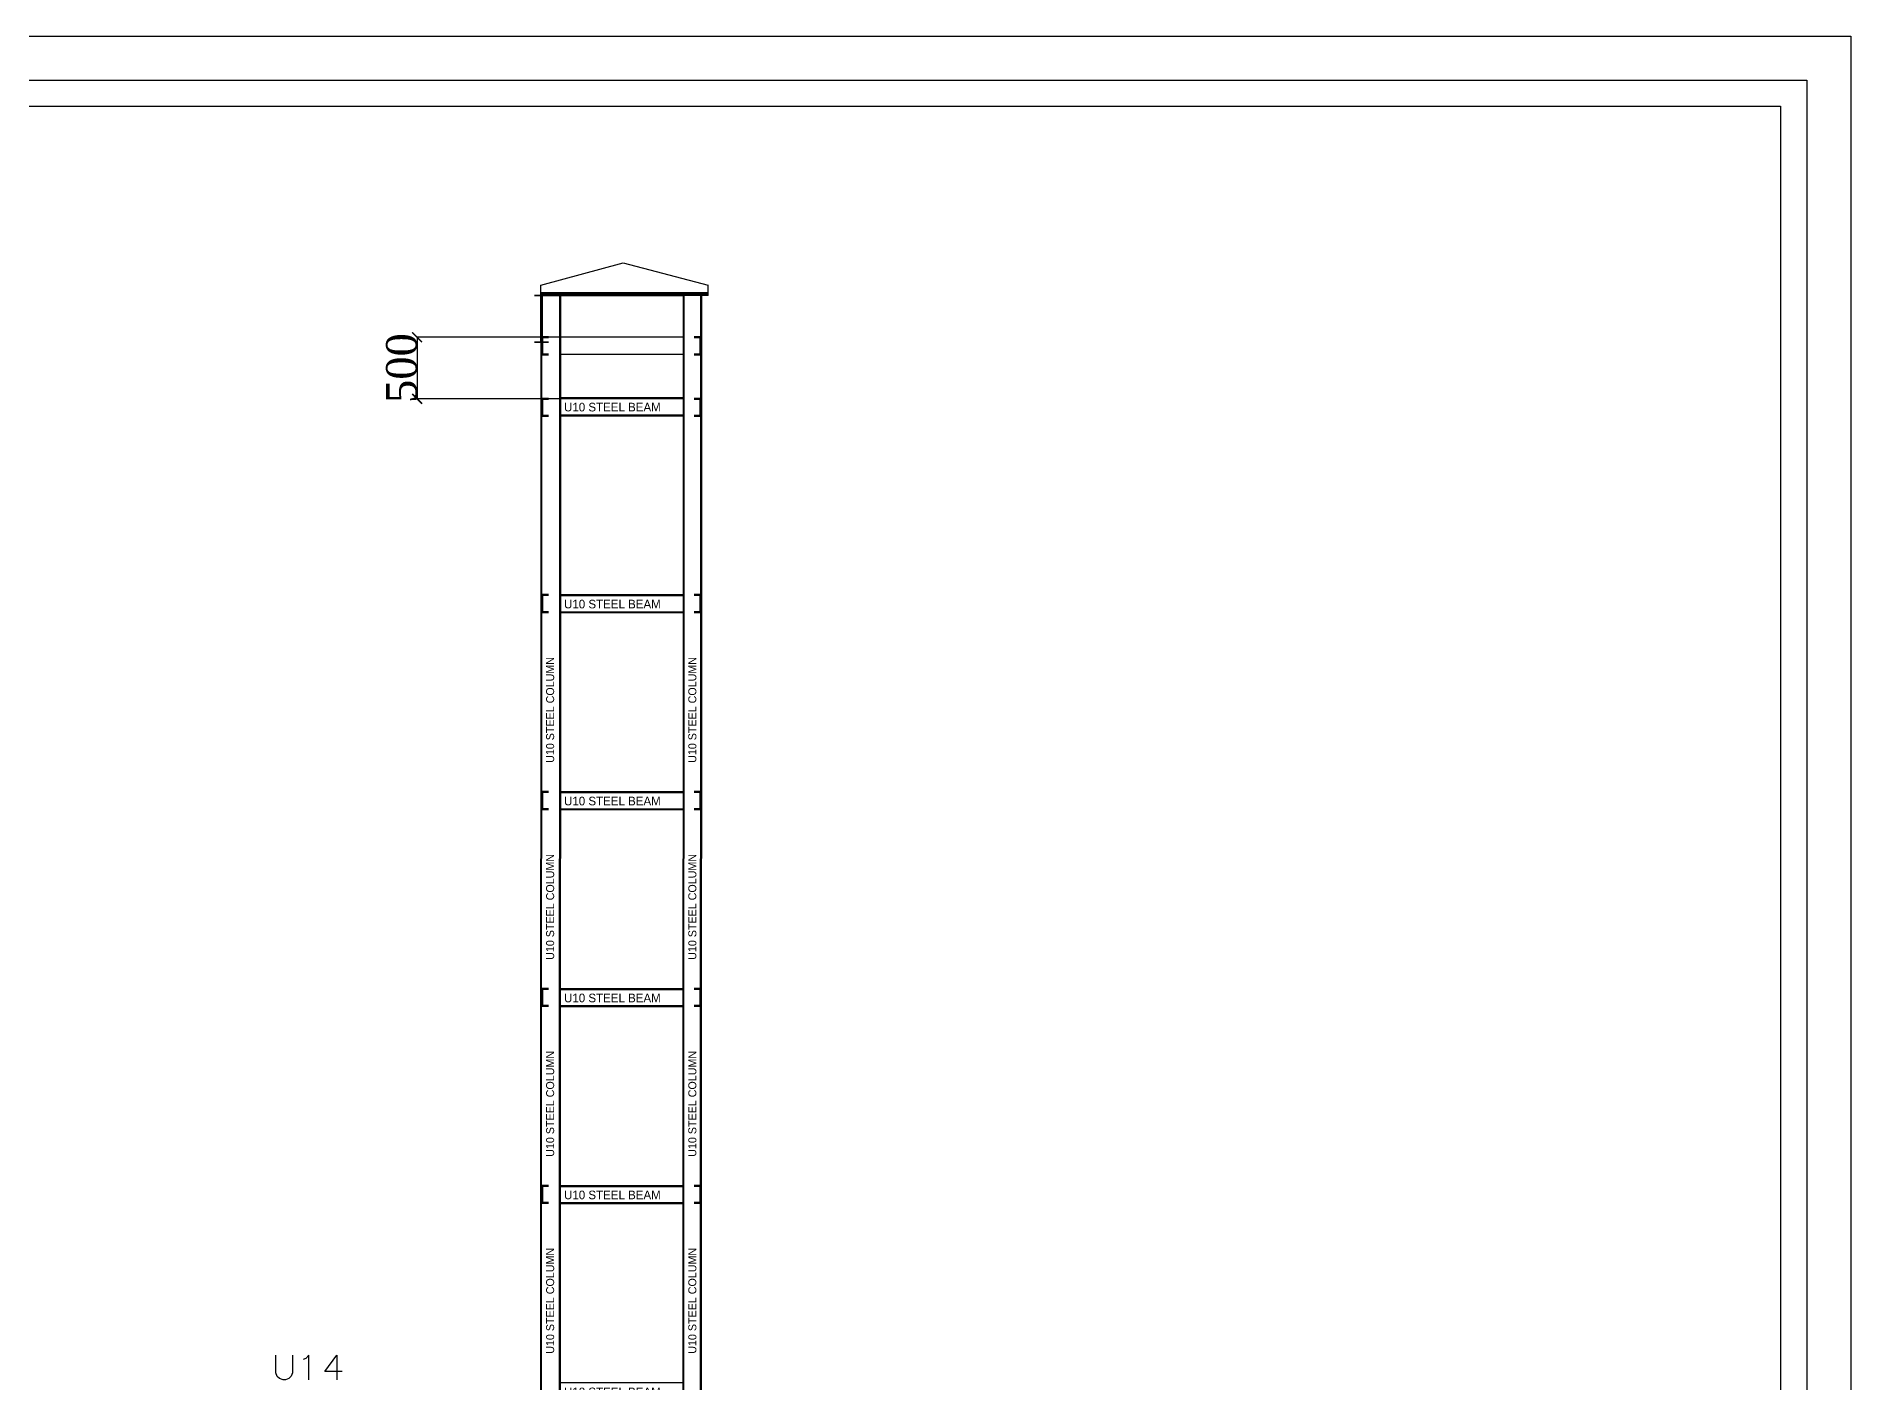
# Model space of a CAD drawing. Header units: millimetres. Extents: x -23396 to 106750, y 116 to 66281.
# Drawn here: x 24086 to 44809, y 16334 to 31715 of the extents above; entities that cross this region are included whole.
import ezdxf

# ---------------------------------------------------------------- set-up
doc = ezdxf.new("R2010")
doc.units = ezdxf.units.MM
doc.layers.add('Wall', color=1, linetype='Continuous', lineweight=50)
doc.styles.add('Century Gothic$001H0', font='cent.shx')
doc.dimstyles.new('Copy of ISO-25', dxfattribs={"dimtxt": 250, "dimasz": 80, "dimexe": 1.25, "dimexo": 0.625, "dimtad": 1, "dimtxsty": 'Century Gothic$001H0', "dimblk": 'ARCHTICK', "dimcen": 2.5, "dimadec": 0, "dimazin": 0, "dimtfac": 1, "dimtmove": 0, "dimatfit": 3, "dimfxl": 1, "dimarcsym": 0})

# ---------------------------------------------------------------- blocks, each defined once
blk = doc.blocks.new('_ArchTick')
at = {"color": 0, "linetype": 'ByBlock', "const_width": 0.15}
blk.add_lwpolyline([(-0.5, -0.5), (0.5, 0.5)], dxfattribs=at)
blk = doc.blocks.new('*D21')
at = {"color": 0, "linetype": 'Continuous', "lineweight": -2, "transparency": 16777216}
for p, q in [((-21078, -214964), (-22742, -214964)), ((-22741, -214964), (-22741, -215464)), ((-21328, -215464), (-22742, -215464))]:
    blk.add_line(p, q, dxfattribs=at)
at = {"layer": 'Defpoints', "color": 0, "linetype": 'Continuous', "transparency": 16777216}
for p in [(-21078, -214964), (-22741, -215464), (-21328, -215464)]:
    blk.add_point(p, dxfattribs=at)
at = {"color": 0, "linetype": 'Continuous', "lineweight": -2, "transparency": 16777216, "xscale": 80, "yscale": 80, "zscale": 80}
for p, rotation in [((-22741, -214964), 90), ((-22741, -215464), 270)]:
    blk.add_blockref('_ArchTick', p, dxfattribs=dict(at, rotation=rotation))
at = {"color": 0, "linetype": 'Continuous', "transparency": 16777216, "insert": (-22866, -215214), "char_height": 250, "attachment_point": 5, "rotation": 90, "style": 'Century Gothic$001H0'}
blk.add_mtext('500', dxfattribs=at)
blk = doc.blocks.new('*U32')
at = {"linetype": 'Continuous', "insert": (-4376, 35), "char_height": 70, "attachment_point": 1}
blk.add_mtext_dynamic_manual_height_columns('U10 STEEL BEAM', width=8751.77, gutter_width=2683, heights=[0], dxfattribs=at)
blk = doc.blocks.new('*U33')
at = {"color": 0, "linetype": 'ByBlock', "lineweight": -2, "transparency": 16777216}
for p in [(0, 14400), (0, 12800), (0, 11200), (0, 9600), (0, 8000), (0, 6400), (0, 4800), (0, 3200), (0, 1600), (0, 0)]:
    blk.add_blockref('*U32', p, dxfattribs=at)
blk = doc.blocks.new('*U34')
at = {"linetype": 'Continuous', "char_height": 65, "attachment_point": 1, "rotation": 90}
for width, insert in [(8751.77, (-610, -9357)), (18713.84, (545, -9357))]:
    blk.add_mtext_dynamic_manual_height_columns('U10 STEEL COLUMN', width=width, gutter_width=2683, heights=[0], dxfattribs=dict(at, insert=insert))
blk = doc.blocks.new('*U35')
at = {"color": 0, "linetype": 'ByBlock', "lineweight": -2, "transparency": 16777216}
for p in [(0, 11200), (0, 9600), (0, 8000), (0, 6400), (0, 4800), (0, 3200), (0, 1600), (0, 0)]:
    blk.add_blockref('*U34', p, dxfattribs=at)
blk = doc.blocks.new('U10U10 SEC')
at = {"color": 0}
for p, q in [((15915.83, 16286.605), (16583.33, 16466.505)), ((16583.33, 16466.505), (17274.23, 16286.605)), ((17274.23, 16223.105), (15913.68, 16223.105)), ((17274.23, 16212.555), (15913.68, 16212.555)), ((15915.83, 16201.955), (15915.83, 16286.605)), ((17274.23, 16201.955), (17274.23, 16286.605)), ((15915.83, 16201.955), (15865.03, 16201.955)), ((15865.03, 16201.955), (15915.83, 16201.955)), ((15915.83, 16201.955), (15910.83, 269.905)), ((17274.23, 16201.955), (15913.68, 16201.955)), ((15915.83, 16201.955), (16074.58, 16201.955)), ((15915.83, 15822.255), (15915.83, 16201.955)), ((15915.83, 16201.955), (15915.83, 15822.255)), ((15920.83, 16201.955), (15915.83, 269.905)), ((15926.38, 15822.255), (15926.38, 16201.955)), ((15926.38, 16201.955), (15977.18, 16201.955)), ((15977.18, 16201.955), (15926.38, 16201.955)), ((15926.38, 16201.955), (15926.38, 15822.255)), ((15977.18, 16201.955), (15926.38, 16201.955)), ((15926.38, 16201.955), (15926.38, 15822.255)), ((16067.08, 16201.955), (16062.08, 269.905)), ((16074.58, 16201.955), (16069.58, 269.905)), ((17073.18, 16201.955), (16074.58, 16201.955)), ((16076.68, 16201.955), (17075.28, 16201.955)), ((17075.28, 16201.955), (16076.68, 16201.955)), ((17068.18, 269.905), (17073.18, 16201.955)), ((17075.68, 269.905), (17080.68, 16201.955)), ((17236.13, 16201.955), (17077.38, 16201.955)), ((17210.93, 269.905), (17215.93, 16201.955)), ((17218.43, 269.905), (17223.43, 16201.955)), ((15865.03, 15822.255), (15915.83, 15822.255)), ((15915.83, 15822.255), (15865.03, 15822.255)), ((15926.38, 15722.755), (15926.38, 15862.455)), ((15926.38, 15862.455), (15977.18, 15862.455)), ((15977.18, 15862.455), (15926.38, 15862.455)), ((15926.38, 15862.455), (15926.38, 15722.755)), ((15977.18, 15862.455), (15926.38, 15862.455)), ((15926.38, 15862.455), (15926.38, 15722.755)), ((15977.18, 15822.255), (15926.38, 15822.255)), ((15926.38, 15822.255), (15977.18, 15822.255)), ((15977.18, 15822.255), (15926.38, 15822.255)), ((17073.18, 15862.455), (16074.58, 15862.455)), ((17073.18, 15862.455), (16074.58, 15862.455)), ((17073.18, 15722.755), (16074.507, 15723.212)), ((17068.18, 15369.605), (16069.58, 15369.605)), ((17068.18, 15362.105), (16069.58, 15362.105)), ((15977.18, 15225.555), (15926.38, 15225.555)), ((15926.38, 15225.555), (15977.18, 15225.555)), ((15977.18, 15225.555), (15926.38, 15225.555)), ((17068.18, 15229.905), (16069.58, 15229.905)), ((17068.18, 15222.405), (16069.58, 15222.405)), ((17068.18, 13769.605), (16069.58, 13769.605)), ((17068.18, 13762.105), (16069.58, 13762.105)), ((17068.18, 13629.905), (16069.58, 13629.905)), ((17068.18, 13622.405), (16069.58, 13622.405)), ((17068.18, 12169.605), (16069.58, 12169.605)), ((17068.18, 12162.105), (16069.58, 12162.105)), ((17068.18, 12029.905), (16069.58, 12029.905)), ((17068.18, 12022.405), (16069.58, 12022.405)), ((17068.18, 10569.605), (16069.58, 10569.605)), ((17068.18, 10562.105), (16069.58, 10562.105)), ((17068.18, 10429.905), (16069.58, 10429.905)), ((17068.18, 10422.405), (16069.58, 10422.405)), ((17068.18, 8969.605), (16069.58, 8969.605)), ((17068.18, 8962.105), (16069.58, 8962.105)), ((17068.18, 8829.905), (16069.58, 8829.905)), ((17068.18, 8822.405), (16069.58, 8822.405)), ((13764.23, 7569.855), (13764.23, 7593.155)), ((13764.23, 7449.205), (13764.23, 7569.855)), ((13897.58, 7593.155), (13897.58, 7449.205)), ((14007.68, 7565.655), (13984.38, 7557.155)), ((14030.93, 7593.155), (14007.68, 7565.655)), ((14030.93, 7394.205), (14030.93, 7593.155)), ((14162.18, 7459.805), (14257.43, 7593.155)), ((14257.43, 7593.155), (14257.43, 7394.205)), ((13774.83, 7419.555), (13764.23, 7449.205)), ((13791.78, 7402.605), (13774.83, 7419.555)), ((13821.38, 7394.205), (13791.78, 7402.605)), ((13840.43, 7394.205), (13821.38, 7394.205)), ((13867.98, 7402.605), (13840.43, 7394.205)), ((13887.03, 7423.855), (13867.98, 7402.605)), ((13897.58, 7449.205), (13887.03, 7423.855)), ((14301.88, 7459.805), (14162.18, 7459.805)), ((17068.18, 7369.605), (16069.58, 7369.605))]:
    blk.add_line(p, q, dxfattribs=at)
at = {"layer": 'Wall'}
for p, q in [((15926.38, 15722.755), (15926.38, 15862.455)), ((15926.38, 15862.455), (15977.18, 15862.455)), ((15977.18, 15862.455), (15926.38, 15862.455)), ((15926.38, 15862.455), (15926.38, 15722.755)), ((15977.18, 15862.455), (15926.38, 15862.455)), ((15926.38, 15862.455), (15926.38, 15722.755)), ((17211.38, 15862.455), (17160.58, 15862.455)), ((17160.58, 15862.455), (17211.38, 15862.455)), ((17160.58, 15862.455), (17211.38, 15862.455)), ((17211.38, 15722.755), (17211.38, 15862.455)), ((17211.38, 15862.455), (17211.38, 15722.755)), ((17211.38, 15862.455), (17211.38, 15722.755)), ((15977.18, 15722.755), (15926.38, 15722.755)), ((15926.38, 15722.755), (15977.18, 15722.755)), ((15977.18, 15722.755), (15926.38, 15722.755)), ((17160.58, 15722.755), (17211.38, 15722.755)), ((17211.38, 15722.755), (17160.58, 15722.755)), ((17160.58, 15722.755), (17211.38, 15722.755)), ((15926.38, 15222.755), (15926.38, 15362.455)), ((15926.38, 15362.455), (15977.18, 15362.455)), ((15977.18, 15362.455), (15926.38, 15362.455)), ((15926.38, 15362.455), (15926.38, 15222.755)), ((15977.18, 15362.455), (15926.38, 15362.455)), ((15926.38, 15362.455), (15926.38, 15222.755)), ((17211.38, 15362.455), (17160.58, 15362.455)), ((17160.58, 15362.455), (17211.38, 15362.455)), ((17160.58, 15362.455), (17211.38, 15362.455)), ((17211.38, 15222.755), (17211.38, 15362.455)), ((17211.38, 15362.455), (17211.38, 15222.755)), ((17211.38, 15362.455), (17211.38, 15222.755)), ((15977.18, 15222.755), (15926.38, 15222.755)), ((15926.38, 15222.755), (15977.18, 15222.755)), ((15977.18, 15222.755), (15926.38, 15222.755)), ((17160.58, 15222.755), (17211.38, 15222.755)), ((17211.38, 15222.755), (17160.58, 15222.755)), ((17160.58, 15222.755), (17211.38, 15222.755)), ((15926.38, 13629.905), (15926.38, 13769.605)), ((15926.38, 13769.605), (15977.18, 13769.605)), ((15977.18, 13769.605), (15926.38, 13769.605)), ((15926.38, 13769.605), (15926.38, 13629.905)), ((15977.18, 13769.605), (15926.38, 13769.605)), ((15926.38, 13769.605), (15926.38, 13629.905)), ((17211.38, 13769.605), (17160.58, 13769.605)), ((17160.58, 13769.605), (17211.38, 13769.605)), ((17160.58, 13769.605), (17211.38, 13769.605)), ((17211.38, 13629.905), (17211.38, 13769.605)), ((17211.38, 13769.605), (17211.38, 13629.905)), ((17211.38, 13769.605), (17211.38, 13629.905)), ((15977.18, 13629.905), (15926.38, 13629.905)), ((15926.38, 13629.905), (15977.18, 13629.905)), ((15977.18, 13629.905), (15926.38, 13629.905)), ((17160.58, 13629.905), (17211.38, 13629.905)), ((17211.38, 13629.905), (17160.58, 13629.905)), ((17160.58, 13629.905), (17211.38, 13629.905)), ((15926.38, 12029.905), (15926.38, 12169.605)), ((15926.38, 12169.605), (15977.18, 12169.605)), ((15977.18, 12169.605), (15926.38, 12169.605)), ((15926.38, 12169.605), (15926.38, 12029.905)), ((15977.18, 12169.605), (15926.38, 12169.605)), ((15926.38, 12169.605), (15926.38, 12029.905)), ((17211.38, 12169.605), (17160.58, 12169.605)), ((17160.58, 12169.605), (17211.38, 12169.605)), ((17160.58, 12169.605), (17211.38, 12169.605)), ((17211.38, 12029.905), (17211.38, 12169.605)), ((17211.38, 12169.605), (17211.38, 12029.905)), ((17211.38, 12169.605), (17211.38, 12029.905)), ((15977.18, 12029.905), (15926.38, 12029.905)), ((15926.38, 12029.905), (15977.18, 12029.905)), ((15977.18, 12029.905), (15926.38, 12029.905)), ((17160.58, 12029.905), (17211.38, 12029.905)), ((17211.38, 12029.905), (17160.58, 12029.905)), ((17160.58, 12029.905), (17211.38, 12029.905)), ((15926.38, 10429.905), (15926.38, 10569.605)), ((15926.38, 10569.605), (15977.18, 10569.605)), ((15977.18, 10569.605), (15926.38, 10569.605)), ((15926.38, 10569.605), (15926.38, 10429.905)), ((15977.18, 10569.605), (15926.38, 10569.605)), ((15926.38, 10569.605), (15926.38, 10429.905)), ((17211.38, 10569.605), (17160.58, 10569.605)), ((17160.58, 10569.605), (17211.38, 10569.605)), ((17160.58, 10569.605), (17211.38, 10569.605)), ((17211.38, 10429.905), (17211.38, 10569.605)), ((17211.38, 10569.605), (17211.38, 10429.905)), ((17211.38, 10569.605), (17211.38, 10429.905)), ((15977.18, 10429.905), (15926.38, 10429.905)), ((15926.38, 10429.905), (15977.18, 10429.905)), ((15977.18, 10429.905), (15926.38, 10429.905)), ((17160.58, 10429.905), (17211.38, 10429.905)), ((17211.38, 10429.905), (17160.58, 10429.905)), ((17160.58, 10429.905), (17211.38, 10429.905)), ((15926.38, 8829.905), (15926.38, 8969.605)), ((15926.38, 8969.605), (15977.18, 8969.605)), ((15977.18, 8969.605), (15926.38, 8969.605)), ((15926.38, 8969.605), (15926.38, 8829.905)), ((15977.18, 8969.605), (15926.38, 8969.605)), ((15926.38, 8969.605), (15926.38, 8829.905)), ((17211.38, 8969.605), (17160.58, 8969.605)), ((17160.58, 8969.605), (17211.38, 8969.605)), ((17160.58, 8969.605), (17211.38, 8969.605)), ((17211.38, 8829.905), (17211.38, 8969.605)), ((17211.38, 8969.605), (17211.38, 8829.905)), ((17211.38, 8969.605), (17211.38, 8829.905)), ((15977.18, 8829.905), (15926.38, 8829.905)), ((15926.38, 8829.905), (15977.18, 8829.905)), ((15977.18, 8829.905), (15926.38, 8829.905)), ((17160.58, 8829.905), (17211.38, 8829.905)), ((17211.38, 8829.905), (17160.58, 8829.905)), ((17160.58, 8829.905), (17211.38, 8829.905))]:
    blk.add_line(p, q, dxfattribs=at)
for name, p in [('*U33', (20479.818, 894.932)), ('*U35', (16568.307, 10562.127))]:
    blk.add_blockref(name, p)
at = {"linetype": 'Continuous'}
dim = blk.add_linear_dim(base=(14911.031, 15362.455), p1=(16573.88, 15862.455), p2=(16323.88, 15362.455), angle=90, dimstyle='Copy of ISO-25', dxfattribs=at)
dim.commit()
dim.dimension.update_dxf_attribs({"geometry": '*D21', "text_midpoint": (14911.031, 15612.455), "dimtype": 128, "insert": (37651.605, 230826.095)})

msp = doc.modelspace()

# ---------------------------------------------------------------- linework, layer by layer
at = {"color": 0}
for p, q in [((1011.055, 30914.889), (44008.845, 30914.889)), ((44008.845, 30914.889), (44008.845, 915.539))]:
    msp.add_line(p, q, dxfattribs=at)
at = {"linetype": 'Continuous'}
for points in [[(211.055, 31714.889), (44808.845, 31714.889), (44808.845, 115.539), (211.055, 115.539)], [(711.055, 31214.889), (44308.845, 31214.889), (44308.845, 615.539), (711.055, 615.539)], [(1011.055, 30914.889), (44008.845, 30914.889), (44008.845, 915.539), (1011.055, 915.539)]]:
    msp.add_lwpolyline(points, close=True, dxfattribs=at)

# ---------------------------------------------------------------- block references
at = {"xscale": 1.40625, "yscale": 1.40625, "zscale": 1.40625}
msp.add_blockref('U10U10 SEC', (7467.517, 5970.32), dxfattribs=at)

doc.saveas('drawing.dxf')
